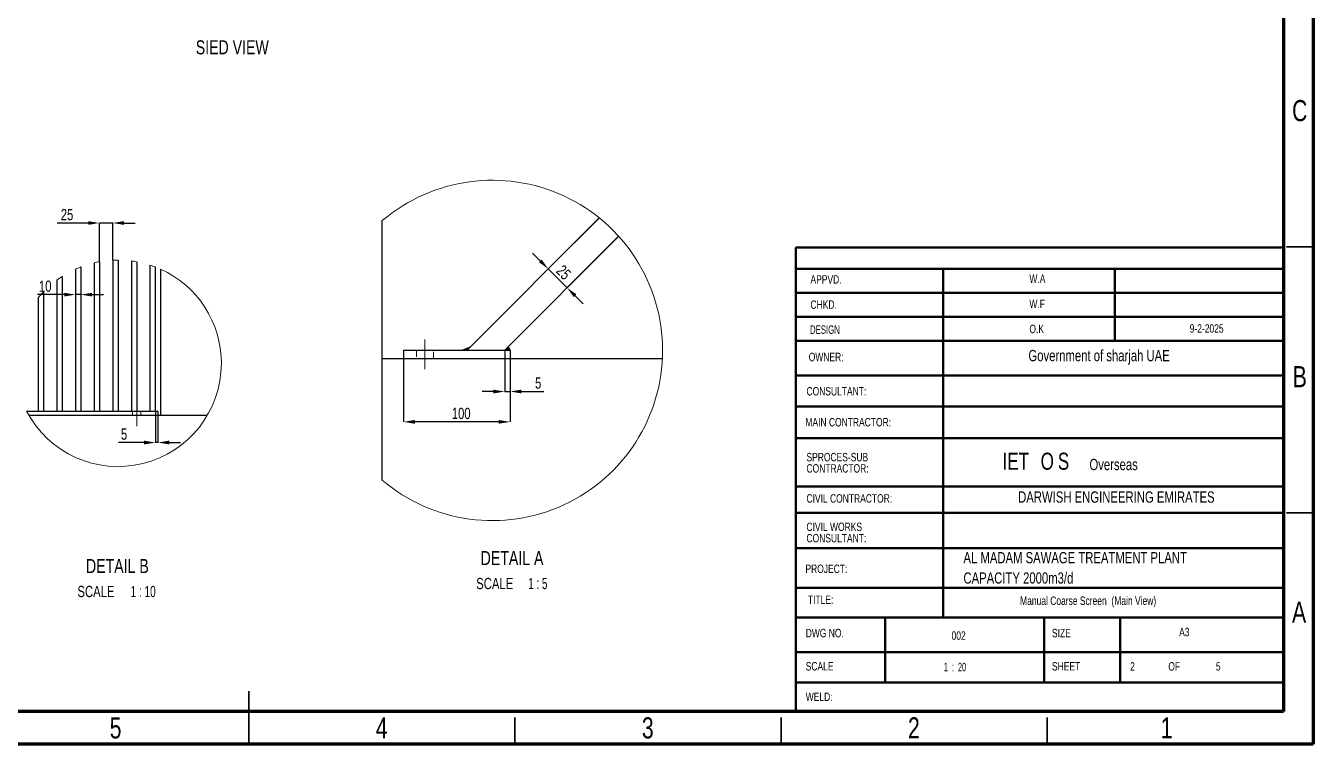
# Model space of a CAD drawing. Header units: millimetres. Extents: x 15 to 1266, y -324 to 294.
# Drawn here: x 600.8 to 842.7, y 2.6 to 137.6 of the extents above; entities that cross this region are included whole.
import ezdxf

# ---------------------------------------------------------------- set-up
doc = ezdxf.new("R2010")
doc.units = ezdxf.units.MM
doc.header["$PDSIZE"] = -1
doc.linetypes.add('CENTERX2', pattern=[20.32, 12.7, -2.54, 2.54, -2.54])
doc.linetypes.add('HIDDEN', pattern=[1.905, 1.27, -0.635])
doc.layers.add('FORMAT', color=7, linetype='Continuous')
doc.styles.add('SLDTEXTSTYLE0', font='TXT', dxfattribs={"width": 0.75})
doc.styles.add('SLDTEXTSTYLE6', font='TXT', dxfattribs={"width": 0.625})
doc.styles.add('SLDTEXTSTYLE7', font='TXT', dxfattribs={"width": 0.687299})
doc.styles.add('SLDTEXTSTYLE8', font='TXT', dxfattribs={"width": 0.65})
doc.styles.add('SLDTEXTSTYLE9', font='TXT', dxfattribs={"width": 0.666667})
doc.dimstyles.new('SLDDIMSTYLE6', dxfattribs={"dimtxt": 2.116667, "dimasz": 2.116667, "dimexe": 0, "dimexo": 0.0625, "dimgap": 0.529167, "dimtad": 1, "dimdec": 0, "dimlfac": 5, "dimrnd": 1e-09, "dimzin": 12, "dimdsep": 46, "dimtxsty": 'SLDTEXTSTYLE0', "dimsah": 1, "dimcen": 0.09, "dimadec": 0, "dimazin": 3, "dimtfac": 1, "dimtdec": 0, "dimtmove": 0, "dimatfit": 0, "dimfxl": 1, "dimfrac": 2, "dimtolj": 1, "dimtzin": 12, "dimarcsym": 0})
doc.dimstyles.new('SLDDIMSTYLE7', dxfattribs={"dimtxt": 2.116667, "dimasz": 2.116667, "dimexe": 0, "dimexo": 0.0625, "dimgap": 0.529167, "dimtad": 1, "dimdec": 0, "dimlfac": 5, "dimrnd": 1e-09, "dimzin": 12, "dimdsep": 46, "dimtxsty": 'SLDTEXTSTYLE0', "dimsah": 1, "dimcen": 0.09, "dimadec": 0, "dimazin": 3, "dimtfac": 1, "dimtdec": 0, "dimtofl": 0, "dimtmove": 0, "dimatfit": 3, "dimfxl": 1, "dimfrac": 2, "dimtolj": 1, "dimtzin": 12, "dimarcsym": 0})
doc.dimstyles.new('SLDDIMSTYLE8', dxfattribs={"dimtxt": 2.116667, "dimasz": 2.116667, "dimexe": 0, "dimexo": 0.0625, "dimgap": 0.529167, "dimtad": 1, "dimdec": 0, "dimlfac": 10, "dimrnd": 1e-09, "dimzin": 12, "dimdsep": 46, "dimtxsty": 'SLDTEXTSTYLE0', "dimsah": 1, "dimcen": 0.09, "dimadec": 0, "dimazin": 3, "dimtfac": 1, "dimtdec": 0, "dimtmove": 0, "dimatfit": 0, "dimfxl": 1, "dimfrac": 2, "dimtolj": 1, "dimtzin": 12, "dimarcsym": 0})

# ---------------------------------------------------------------- blocks, each defined once
blk = doc.blocks.new('SW_NOTE_0_11')
at = {"color": 0, "linetype": 'Continuous', "lineweight": 0, "char_height": 1.5875, "attachment_point": 1, "style": 'SLDTEXTSTYLE0'}
for s, insert in [('CIVIL WORKS', (0, 2.05)), ('CONSULTANT:', (0, -0.07))]:
    blk.add_mtext(s, dxfattribs=dict(at, insert=insert))
blk = doc.blocks.new('SW_NOTE_0_12')
at = {"color": 0, "linetype": 'Continuous', "lineweight": 0, "char_height": 1.5875, "attachment_point": 1, "style": 'SLDTEXTSTYLE0'}
for s, insert in [('SPROCES-SUB', (0, 2.05)), ('CONTRACTOR:', (0, -0.07))]:
    blk.add_mtext(s, dxfattribs=dict(at, insert=insert))
blk = doc.blocks.new('SW_NOTE_0_13')
at = {"layer": 'FORMAT', "color": 0, "char_height": 2.1167, "attachment_point": 1, "style": 'SLDTEXTSTYLE0'}
for s, insert in [('AL MADAM SAWAGE TREATMENT PLANT', (0, 2.73)), ('CAPACITY 2000m3/d', (0, -1.09))]:
    blk.add_mtext(s, dxfattribs=dict(at, insert=insert))
blk = doc.blocks.new('SW_NOTE_0_14')
at = {"layer": 'FORMAT', "color": 0, "char_height": 3.2, "attachment_point": 1, "style": 'SLDTEXTSTYLE0'}
for s, insert in [('IET', (0, 4.13)), ('O', (7.16, 4.13)), ('S', (10.39, 4.13))]:
    blk.add_mtext(s, dxfattribs=dict(at, insert=insert))
blk = doc.blocks.new('*D590')
at = {"layer": 'Defpoints', "color": 0}
for p in [(690.78, 76.63), (691.78, 76.63), (690.78, 68.85)]:
    blk.add_point(p, dxfattribs=at)
at = {"layer": 'FORMAT', "color": 0, "lineweight": -2}
for p, q in [((690.78, 76.56), (690.78, 68.85)), ((691.78, 76.56), (691.78, 68.85)), ((688.66, 68.85), (686.54, 68.85)), ((690.78, 68.85), (691.78, 68.85)), ((693.89, 68.85), (698.13, 68.85))]:
    blk.add_line(p, q, dxfattribs=at)
at = {"layer": 'FORMAT', "color": 0}
for points in [[(688.66, 69.2), (688.66, 68.5), (690.78, 68.85)], [(693.89, 69.2), (693.89, 68.5), (691.78, 68.85)]]:
    blk.add_solid(points, dxfattribs=at)
at = {"layer": 'FORMAT', "color": 0, "insert": (697.07, 71.5), "char_height": 2.117, "attachment_point": 2, "style": 'SLDTEXTSTYLE0'}
blk.add_mtext('\\A1;5', dxfattribs=at)
blk = doc.blocks.new('*D591')
at = {"layer": 'Defpoints', "color": 0}
for p in [(708.55, 101.47), (712.18, 98.03), (702.5, 88.35)]:
    blk.add_point(p, dxfattribs=at)
at = {"layer": 'FORMAT', "color": 0, "lineweight": -2}
for p, q in [((708.5, 101.43), (698.97, 91.89)), ((712.14, 97.99), (702.5, 88.35)), ((697.47, 93.39), (695.97, 94.88)), ((698.97, 91.89), (702.5, 88.35)), ((704, 86.86), (705.5, 85.36))]:
    blk.add_line(p, q, dxfattribs=at)
at = {"layer": 'FORMAT', "color": 0}
for points in [[(697.72, 93.64), (697.22, 93.14), (698.97, 91.89)], [(704.25, 87.11), (703.75, 86.61), (702.5, 88.35)]]:
    blk.add_solid(points, dxfattribs=at)
at = {"layer": 'FORMAT', "color": 0, "insert": (702.61, 91.99), "char_height": 2.117, "attachment_point": 2, "rotation": 315, "style": 'SLDTEXTSTYLE0'}
blk.add_mtext('\\A1;25', dxfattribs=at)
blk = doc.blocks.new('*D592')
at = {"layer": 'Defpoints', "color": 0}
for p in [(671.78, 75.03), (691.78, 75.03), (671.78, 63.15)]:
    blk.add_point(p, dxfattribs=at)
at = {"layer": 'FORMAT', "color": 0, "lineweight": -2}
for p, q in [((671.78, 74.96), (671.78, 63.15)), ((691.78, 74.96), (691.78, 63.15)), ((689.66, 63.15), (673.89, 63.15))]:
    blk.add_line(p, q, dxfattribs=at)
at = {"layer": 'FORMAT', "color": 0}
for points in [[(673.89, 63.5), (673.89, 62.8), (671.78, 63.15)], [(689.66, 63.5), (689.66, 62.8), (691.78, 63.15)]]:
    blk.add_solid(points, dxfattribs=at)
at = {"layer": 'FORMAT', "color": 0, "insert": (682.6, 65.8), "char_height": 2.117, "attachment_point": 2, "style": 'SLDTEXTSTYLE0'}
blk.add_mtext('\\A1;100', dxfattribs=at)
blk = doc.blocks.new('SW_NOTE_0_15')
at = {"color": 0, "linetype": 'Continuous', "lineweight": 0, "attachment_point": 2}
for s, insert, char_height, style in [('DETAIL A', (7.15, 3.41), 2.646, 'SLDTEXTSTYLE0'), ('SCALE', (3.9, -1.64), 2.117, 'SLDTEXTSTYLE0'), ('1 : 5', (12, -1.64), 2.117, 'SLDTEXTSTYLE8')]:
    blk.add_mtext(s, dxfattribs=dict(at, insert=insert, char_height=char_height, style=style))
blk = doc.blocks.new('*D593')
at = {"layer": 'Defpoints', "color": 0}
for p in [(614.63, 100.52), (614.63, 93.24), (617.13, 93.54)]:
    blk.add_point(p, dxfattribs=at)
at = {"layer": 'FORMAT', "color": 0, "lineweight": -2}
for p, q in [((612.51, 100.52), (606.69, 100.52)), ((614.63, 93.31), (614.63, 100.52)), ((617.13, 100.52), (614.63, 100.52)), ((617.13, 93.6), (617.13, 100.52)), ((619.24, 100.52), (621.36, 100.52))]:
    blk.add_line(p, q, dxfattribs=at)
at = {"layer": 'FORMAT', "color": 0}
for points in [[(612.51, 100.87), (612.51, 100.17), (614.63, 100.52)], [(619.24, 100.87), (619.24, 100.17), (617.13, 100.52)]]:
    blk.add_solid(points, dxfattribs=at)
at = {"layer": 'FORMAT', "color": 0, "insert": (608.54, 103.16), "char_height": 2.117, "attachment_point": 2, "style": 'SLDTEXTSTYLE0'}
blk.add_mtext('\\A1;25', dxfattribs=at)
blk = doc.blocks.new('*D594')
at = {"layer": 'Defpoints', "color": 0}
for p in [(625.13, 65.15), (625.63, 64.35), (625.63, 59.26)]:
    blk.add_point(p, dxfattribs=at)
at = {"layer": 'FORMAT', "color": 0, "lineweight": -2}
for p, q in [((625.13, 65.09), (625.13, 59.26)), ((625.63, 64.29), (625.63, 59.26)), ((623.01, 59.26), (618.19, 59.26)), ((625.63, 59.26), (625.13, 59.26)), ((627.74, 59.26), (629.86, 59.26))]:
    blk.add_line(p, q, dxfattribs=at)
at = {"layer": 'FORMAT', "color": 0}
for points in [[(623.01, 59.62), (623.01, 58.91), (625.13, 59.26)], [(627.74, 59.62), (627.74, 58.91), (625.63, 59.26)]]:
    blk.add_solid(points, dxfattribs=at)
at = {"layer": 'FORMAT', "color": 0, "insert": (619.25, 61.91), "char_height": 2.117, "attachment_point": 2, "style": 'SLDTEXTSTYLE0'}
blk.add_mtext('\\A1;5', dxfattribs=at)
blk = doc.blocks.new('*D595')
at = {"layer": 'Defpoints', "color": 0}
for p in [(611.13, 92.25), (610.13, 91.84), (610.13, 87.06)]:
    blk.add_point(p, dxfattribs=at)
at = {"layer": 'FORMAT', "color": 0, "lineweight": -2}
for p, q in [((611.13, 92.19), (611.13, 87.06)), ((610.13, 91.77), (610.13, 87.06)), ((608.01, 87.06), (602.98, 87.06)), ((611.13, 87.06), (610.13, 87.06)), ((613.24, 87.06), (615.36, 87.06))]:
    blk.add_line(p, q, dxfattribs=at)
at = {"layer": 'FORMAT', "color": 0}
for points in [[(608.01, 87.41), (608.01, 86.71), (610.13, 87.06)], [(613.24, 87.41), (613.24, 86.71), (611.13, 87.06)]]:
    blk.add_solid(points, dxfattribs=at)
at = {"layer": 'FORMAT', "color": 0, "insert": (604.44, 89.71), "char_height": 2.117, "attachment_point": 2, "style": 'SLDTEXTSTYLE0'}
blk.add_mtext('\\A1;10', dxfattribs=at)
blk = doc.blocks.new('SW_NOTE_0_16')
at = {"color": 0, "linetype": 'Continuous', "lineweight": 0, "attachment_point": 2}
for s, insert, char_height, style in [('DETAIL B', (6.86, 3.41), 2.646, 'SLDTEXTSTYLE0'), ('SCALE', (2.84, -1.64), 2.117, 'SLDTEXTSTYLE0'), ('1 : 10', (11.7, -1.64), 2.117, 'SLDTEXTSTYLE9')]:
    blk.add_mtext(s, dxfattribs=dict(at, insert=insert, char_height=char_height, style=style))

msp = doc.modelspace()

# ---------------------------------------------------------------- linework, layer by layer
at = {"color": 7, "linetype": 'Continuous', "lineweight": 70}
for p, q in [((842.7014293, 289.5653637), (842.7014293, 2.5653637)), ((837.1039014, 285.6988887), (837.1039014, 8.6988887)), ((837.1039014, 8.6988887), (447.7014293, 8.6988887)), ((842.7014293, 2.5653637), (442.7014293, 2.5653637))]:
    msp.add_line(p, q, dxfattribs=at)
at = {"color": 7, "linetype": 'Continuous', "lineweight": 25}
for p, q in [((667.7757399, 75.0270654), (667.7757399, 100.9648163)), ((708.5468219, 101.4692355), (683.704664, 76.6270775)), ((690.7757269, 76.6270775), (712.1825711, 98.0339218)), ((611.1263338, 92.2546391), (611.1263338, 65.1505519)), ((613.6263338, 93.0321519), (613.6263338, 65.1505519)), ((614.626334, 93.2428766), (614.626334, 65.1505519)), ((617.1263339, 93.5353194), (617.1263339, 65.1505519)), ((618.1263341, 93.5611058), (618.1263341, 65.1505519)), ((620.6263335, 93.3993984), (620.6263335, 65.1505519)), ((621.6263337, 93.2428766), (621.6263337, 65.1505519)), ((624.1263332, 92.6102702), (624.1263332, 65.1505519)), ((625.1263343, 92.2546391), (625.1263343, 65.1505519)), ((606.6263336, 89.7866193), (606.6263336, 65.1505519)), ((607.6263337, 90.4751498), (607.6263337, 65.1505519)), ((610.1263339, 91.8354172), (610.1263339, 65.1505519)), ((626.1263344, 91.8354172), (626.1263344, 64.3505458)), ((604.1263336, 87.5936751), (604.1263336, 65.1505519)), ((603.1263344, 86.4675198), (603.1263344, 65.1505519)), ((667.7757399, 52.1863867), (667.7757399, 75.0270654)), ((667.7757399, 75.0270654), (720.4118715, 75.0270654)), ((671.7757331, 76.6270775), (671.7757331, 75.0270654)), ((671.7757331, 76.6270775), (691.7757438, 76.6270775)), ((691.7757438, 76.6270775), (691.7757438, 75.0270654)), ((600.935588, 65.1505519), (625.6263334, 65.1505519)), ((634.8737147, 64.3505458), (601.3789535, 64.3505458)), ((625.6263334, 65.1505519), (625.6263334, 64.3505458))]:
    msp.add_line(p, q, dxfattribs=at)
at = {"color": 7, "linetype": 'Continuous', "lineweight": 50}
for p, q in [((837.1039014, 95.9413683), (745.506114, 95.9413683)), ((745.506114, 95.9413683), (745.506114, 82.8907518)), ((837.1039014, 91.8907518), (745.506114, 91.8907518)), ((773.1490435, 87.3907518), (773.1490435, 91.8907518)), ((805.4403352, 78.3907518), (805.4403352, 91.8907518)), ((837.1039014, 87.3907518), (745.506114, 87.3907518)), ((773.1490435, 82.8907518), (773.1490435, 87.3907518)), ((745.506114, 82.8907518), (745.506114, 8.6988887)), ((837.1039014, 82.8907518), (745.506114, 82.8907518)), ((773.1490435, 78.3907518), (773.1490435, 82.8907518)), ((837.1039014, 78.3907518), (745.506114, 78.3907518)), ((773.1490435, 26.3907518), (773.1490435, 78.3907518)), ((837.1039014, 71.8907518), (745.506114, 71.8907518)), ((837.1039014, 66.0168392), (745.506114, 66.0168392)), ((837.1039014, 60.0736251), (745.506114, 60.0736251)), ((837.1039014, 50.9965045), (745.506114, 50.9965045)), ((837.1039014, 46.0653637), (745.506114, 46.0653637)), ((837.1039014, 39.3907518), (745.506114, 39.3907518)), ((837.1039014, 31.9325294), (745.506114, 31.9325294)), ((745.506114, 26.3907518), (837.1039014, 26.3907518)), ((762.2586724, 14.1988887), (762.2586724, 26.3907518)), ((792.1412679, 14.1988887), (792.1412679, 26.3907518)), ((806.4117318, 14.1988887), (806.4117318, 26.3907518)), ((745.506114, 19.8626579), (837.1039014, 19.8626579)), ((745.506114, 14.1988887), (837.1039014, 14.1988887))]:
    msp.add_line(p, q, dxfattribs=at)
at = {"color": 7, "linetype": 'Continuous', "lineweight": 35}
for p, q in [((837.7014293, 96.0653637), (842.7014293, 96.0653637)), ((837.7014293, 46.0653637), (842.7014293, 46.0653637)), ((642.7014293, 2.5643637), (642.7014293, 12.5663637)), ((642.7014293, 7.5653637), (642.7014293, 2.5653637)), ((692.7014293, 7.5653637), (692.7014293, 2.5653637)), ((742.7014293, 7.5653637), (742.7014293, 2.5653637)), ((792.7014293, 7.5653637), (792.7014293, 2.5653637))]:
    msp.add_line(p, q, dxfattribs=at)
at = {"color": 7, "linetype": 'CENTERX2', "lineweight": 18, "ltscale": 5}
msp.add_line((675.7757293, 78.6270727), (675.7757293, 73.0270732), dxfattribs=at)
at = {"color": 7, "linetype": 'HIDDEN', "lineweight": 18}
for p, q in [((674.1757439, 76.6270775), (674.1757439, 75.0270654)), ((677.3757385, 75.0270654), (677.3757385, 76.6270775)), ((620.8263341, 65.1505519), (620.8263341, 64.3505458)), ((622.4263333, 64.3505458), (622.4263333, 65.1505519))]:
    msp.add_line(p, q, dxfattribs=at)
at = {"color": 7, "linetype": 'Continuous', "lineweight": 0}
for p, q in [((684.4117711, 77.33417), (682.7046643, 76.6270633)), ((691.4828389, 77.33417), (691.7757321, 76.6270633))]:
    msp.add_line(p, q, dxfattribs=at)
at = {"color": 7, "linetype": 'Continuous', "lineweight": 18}
msp.add_line((691.7757321, 76.6270633), (690.7757321, 76.6270633), dxfattribs=at)
for centre, radius, start, end in [((688.4661577, 76.5755988), 31.983235, 359.999991546, 130.309368704), ((618.1239606, 74.1604004), 19.4002127, 111.143096646, 114.345894946), ((618.1261763, 74.1561528), 19.4049458, 100.390628246, 103.408459319), ((618.1265086, 74.1514153), 19.4096905, 90.000515292, 92.953740128), ((618.1267374, 74.1570548), 19.4040143, 79.60960599, 82.598676447), ((618.1310759, 74.1684031), 19.3918944, 68.854901073, 71.991200548), ((618.1233015, 74.1592326), 19.4009146, 122.755506831, 126.341678294), ((618.1263376, 74.1549128), 19.4061894, 0.000002951, 65.654408668), ((618.131811, 74.150077), 19.4134934, 136.172673916, 140.618688564), ((688.4661563, 76.5756072), 31.9832364, 229.690636653, 359.999976402), ((618.1263358, 74.1549091), 19.4061912, 207.645137934, 0.000013949)]:
    msp.add_arc(centre, radius, start, end, dxfattribs=at)
at = {"color": 7, "linetype": 'Continuous', "lineweight": 0}
for points in [[(684.4117711, 77.33417), (683.7046643, 76.6270633), (682.7046643, 76.6270633)], [(691.4828389, 77.33417), (690.7757321, 76.6270633), (691.7757321, 76.6270633)]]:
    msp.add_solid(points, dxfattribs=at)
at = {"layer": 'FORMAT', "linetype": 'CENTERX2', "lineweight": 18, "ltscale": 2.5}
msp.add_line((621.6263335, 67.1505485), (621.6263335, 62.3505507), dxfattribs=at)

# ---------------------------------------------------------------- block references
at = {"color": 7, "linetype": 'Continuous', "lineweight": 0}
for name, p in [('SW_NOTE_0_12', (747.4804594, 55.2684592)), ('SW_NOTE_0_11', (747.4804594, 42.165337)), ('SW_NOTE_0_15', (685.0054311, 35.4701126)), ('SW_NOTE_0_16', (611.1371574, 33.9734133))]:
    msp.add_blockref(name, p, dxfattribs=at)
at = {"layer": 'FORMAT'}
for name, p in [('SW_NOTE_0_14', (784.3154973, 53.2240976)), ('SW_NOTE_0_13', (776.9747022, 35.9578344))]:
    msp.add_blockref(name, p, dxfattribs=at)

# ---------------------------------------------------------------- texts
at = {"color": 7, "linetype": 'Continuous', "lineweight": 0}
for s, insert, char_height, attachment_point, style in [('SIED VIEW', (632.7311256, 134.860612), 2.64583333, 1, 'SLDTEXTSTYLE0'), ('C', (840.1600882, 123.6255178), 3.96875, 2, 'SLDTEXTSTYLE0'), ('APPVD.', (748.2333314, 90.7150624), 1.5875, 1, 'SLDTEXTSTYLE0'), ('W.A', (789.3667684, 90.8469345), 1.5875, 1, 'SLDTEXTSTYLE0'), ('CHKD.', (748.2333314, 85.981359), 1.5875, 1, 'SLDTEXTSTYLE0'), ('W.F', (789.3667684, 86.1132312), 1.5875, 1, 'SLDTEXTSTYLE0'), ('DESIGN', (748.1470113, 81.2795531), 1.5875, 1, 'SLDTEXTSTYLE7'), ('O.K', (789.3667684, 81.4114252), 1.5875, 1, 'SLDTEXTSTYLE0'), ('OWNER:', (747.9016835, 76.1386804), 1.5875, 1, 'SLDTEXTSTYLE0'), ('B', (840.1720311, 73.6255178), 3.96875, 2, 'SLDTEXTSTYLE0'), ('CONSULTANT:', (747.4804594, 69.6961852), 1.5875, 1, 'SLDTEXTSTYLE0'), ('MAIN CONTRACTOR:', (747.2724671, 63.8801473), 1.5875, 1, 'SLDTEXTSTYLE0'), ('CIVIL CONTRACTOR:', (747.4804594, 49.5532347), 1.5875, 1, 'SLDTEXTSTYLE0'), ('PROJECT:', (747.2846898, 36.3311411), 1.5875, 1, 'SLDTEXTSTYLE0'), ('TITLE:', (747.7504003, 30.5155951), 1.5875, 1, 'SLDTEXTSTYLE0'), ('Manual Coarse Screen  (Main View)', (787.614428, 30.3339548), 1.5875, 1, 'SLDTEXTSTYLE0'), ('A', (840.0411175, 29.3755178), 3.96875, 2, 'SLDTEXTSTYLE0'), ('DWG NO.', (747.3329174, 24.2489198), 1.5875, 1, 'SLDTEXTSTYLE0'), ('SIZE', (793.6087031, 24.2489198), 1.5875, 1, 'SLDTEXTSTYLE0'), ('A3', (817.5036431, 24.4533349), 1.5875, 1, 'SLDTEXTSTYLE0'), ('002', (774.7475086, 23.7821151), 1.5875, 1, 'SLDTEXTSTYLE0'), ('SCALE', (747.3329174, 18.0125705), 1.5875, 1, 'SLDTEXTSTYLE0'), ('1  :  20', (773.2849511, 17.8763028), 1.5875, 1, 'SLDTEXTSTYLE6'), ('SHEET', (793.6087031, 18.0125705), 1.5875, 1, 'SLDTEXTSTYLE0'), ('2', (808.2917438, 17.9896759), 1.5875, 1, 'SLDTEXTSTYLE0'), ('5', (824.4064434, 17.9896759), 1.5875, 1, 'SLDTEXTSTYLE0'), ('WELD:', (747.3329174, 12.2728132), 1.5875, 1, 'SLDTEXTSTYLE0'), ('5', (617.6614663, 7.6255178), 3.96875, 2, 'SLDTEXTSTYLE0'), ('4', (667.6614663, 7.6255178), 3.96875, 2, 'SLDTEXTSTYLE0'), ('3', (717.6614663, 7.6255178), 3.96875, 2, 'SLDTEXTSTYLE0'), ('2', (767.6614663, 7.6255178), 3.96875, 2, 'SLDTEXTSTYLE0'), ('1', (815.1614663, 7.6255178), 3.96875, 2, 'SLDTEXTSTYLE0')]:
    msp.add_mtext(s, dxfattribs=dict(at, insert=insert, char_height=char_height, attachment_point=attachment_point, style=style))
at = {"layer": 'FORMAT', "attachment_point": 1, "style": 'SLDTEXTSTYLE0'}
for s, insert, char_height in [('9-2-2025', (819.4830556, 81.4957987), 1.5875), ('Government of sharjah UAE', (789.1867248, 76.6650019), 2.116666667), ('Overseas', (800.6483909, 56.1960503), 2.11666667), ('DARWISH ENGINEERING EMIRATES', (787.2524967, 50.0795563), 2.116666667), ('OF', (815.4682182, 17.9896759), 1.5875)]:
    msp.add_mtext(s, dxfattribs=dict(at, insert=insert, char_height=char_height))

# ---------------------------------------------------------------- dimensions: what is measured, and where the dimension line sits
at = {"layer": 'FORMAT'}
for base, p1, p2, dimstyle, picture, middle in [((614.6263338, 100.5187008), (617.1263338, 93.5353194), (614.6263338, 93.2428751), 'SLDDIMSTYLE8', '*D593', (608.5409172, 100.5187008)), ((610.1263338, 87.0606795), (611.1263338, 92.254642), (610.1263338, 91.8354187), 'SLDDIMSTYLE8', '*D595', (604.4377922, 87.0606795)), ((671.7757321, 63.1518614), (691.7757321, 75.0270633), (671.7757321, 75.0270633), 'SLDDIMSTYLE7', '*D592', (682.6007715, 63.1518614)), ((690.7757321, 68.8514578), (691.7757321, 76.6270633), (690.7757321, 76.6270633), 'SLDDIMSTYLE6', '*D590', (697.0673988, 68.8514578)), ((625.6263338, 59.2627863), (625.1263338, 65.1505504), (625.6263338, 64.3505447), 'SLDDIMSTYLE8', '*D594', (619.2452914, 59.2627863))]:
    dim = msp.add_linear_dim(base=base, p1=p1, p2=p2, dimstyle=dimstyle, dxfattribs=at)
    dim.commit()
    dim.dimension.update_dxf_attribs({"geometry": picture, "text_midpoint": middle, "dimtype": 160})
dim = msp.add_linear_dim(base=(702.5025766, 88.3539077), p1=(708.5468412, 101.4692401), p2=(712.1825645, 98.0338957), angle=315, dimstyle='SLDDIMSTYLE6', dxfattribs=at)
dim.commit()
dim.dimension.update_dxf_attribs({"geometry": '*D591', "text_midpoint": (700.7348096, 90.1216747), "dimtype": 160})

doc.saveas('drawing.dxf')
